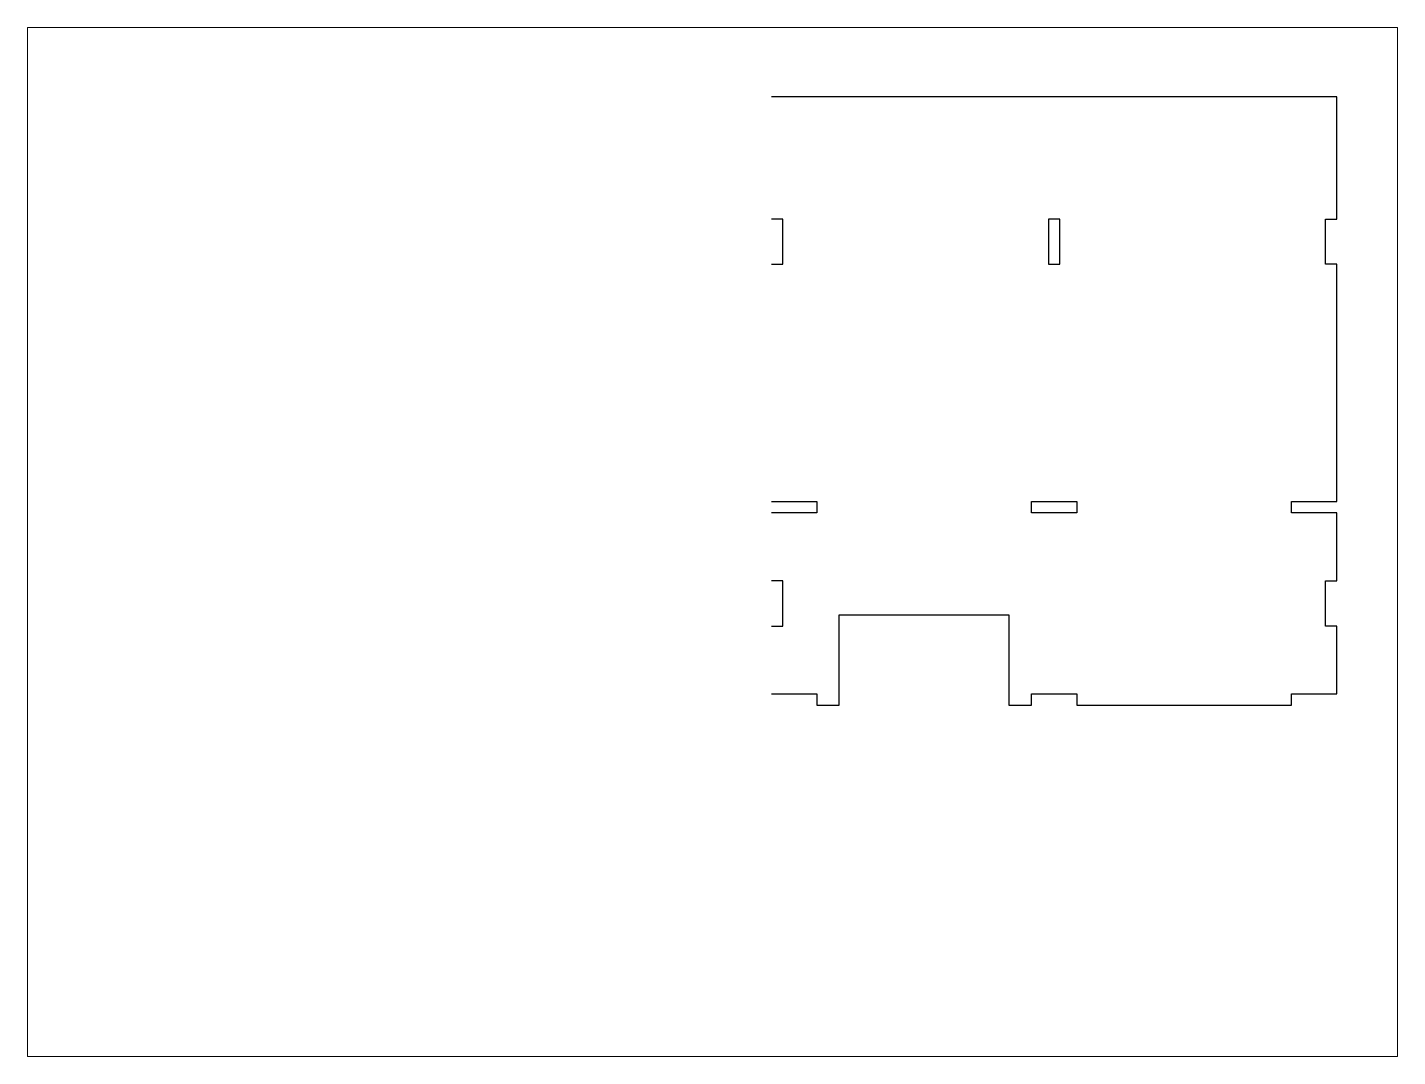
# Paper-space layout 'Print this to PDF' of a CAD drawing. Header units: inches. Extents: x 0.3 to 10.3, y 0.2 to 7.8.
# The model-space entities are those that its viewports show. They can reach past a viewport. Long polylines and large blocks are cut down to what shows.
import ezdxf

# ---------------------------------------------------------------- set-up
doc = ezdxf.new("R2010")
doc.units = ezdxf.units.IN
doc.header["$MEASUREMENT"] = 0
doc.layers.add('Cut Layer', color=1, linetype='Continuous')
doc.layers.add('Outline Layer', color=5, linetype='Continuous')

msp = doc.modelspace()

# ---------------------------------------------------------------- linework, layer by layer
at = {"layer": 'Cut Layer', "extrusion": (0, 0, -1)}
for points in [[(-9.375, 9.65), (-9.5, 9.65), (-9.5, 10.15), (-9.375, 10.15)], [(-9.375, 7.025), (-9.875, 7.025), (-9.875, 6.9), (-9.375, 6.9)], [(-9.375, 5.65), (-9.5, 5.65), (-9.5, 6.15), (-9.375, 6.15)]]:
    msp.add_lwpolyline(points, dxfattribs=at)
for points in [[(-12.5625, 10.15), (-12.4375, 10.15), (-12.4375, 9.65), (-12.5625, 9.65)], [(-12.25, 7.025), (-12.75, 7.025), (-12.75, 6.9), (-12.25, 6.9)]]:
    msp.add_lwpolyline(points, close=True, dxfattribs=at)
at = {"layer": 'Cut Layer'}
msp.add_polyline3d([(9.375, 4.9, 0), (9.875, 4.9, 0), (9.875, 4.775, 0), (10.125, 4.775, 0), (10.125, 5.775, 0), (12, 5.775, 0), (12, 4.775, 0), (12.25, 4.775, 0), (12.25, 4.9, 0), (12.75, 4.9, 0), (12.75, 4.775, 0), (15.125, 4.775, 0), (15.125, 4.9, 0), (15.625, 4.9, 0), (15.625, 5.65, 0), (15.5, 5.65, 0), (15.5, 6.15, 0), (15.625, 6.15, 0), (15.625, 6.9, 0), (15.125, 6.9, 0), (15.125, 7.025, 0), (15.625, 7.025, 0), (15.625, 9.65, 0), (15.5, 9.65, 0), (15.5, 10.15, 0), (15.625, 10.15, 0), (15.625, 11.5, 0), (9.375, 11.5, 0)], dxfattribs=at)

psp = doc.layouts.new('Print this to PDF')

# ---------------------------------------------------------------- viewports
at = {"layer": 'Outline Layer'}
psp.add_viewport(center=(5.327, 4.012), size=(10.038, 7.54328), view_center_point=(8.724, 6.5793), view_height=11.380938, dxfattribs=at)

doc.saveas('drawing.dxf')
